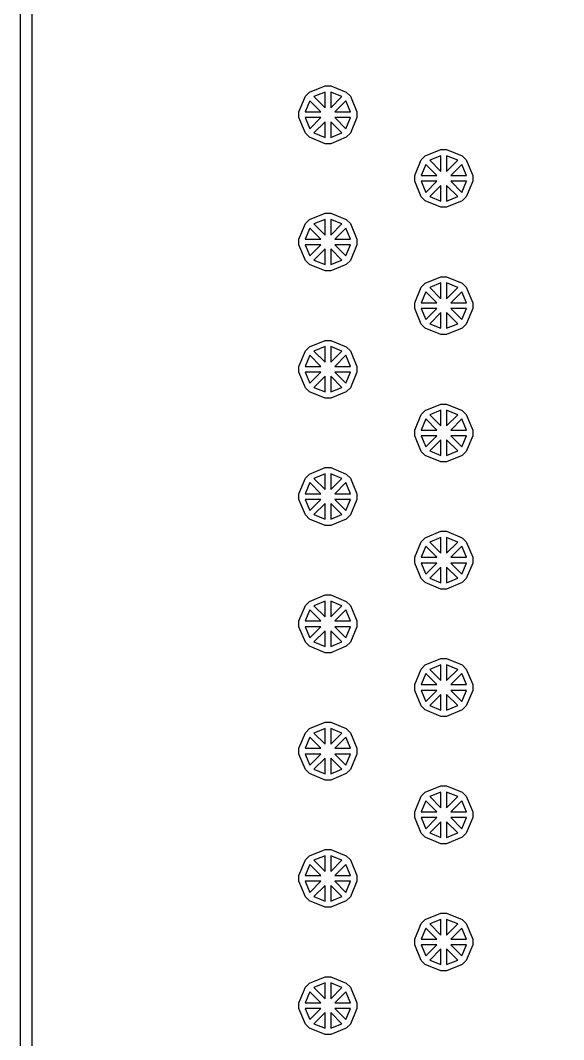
# Model space of a CAD drawing. Extents: x 0 to 194465, y -118660 to 40475.
# Drawn here: x 0 to 9378, y 9110 to 26728 of the extents above; entities that cross this region are included whole.
import ezdxf

# ---------------------------------------------------------------- set-up
doc = ezdxf.new("R2010")
doc.units = 13
doc.layers.add('Control 1 - Push up', color=6, linetype='Continuous')
doc.layers.add('Control 2 - Push down', color=1, linetype='Continuous')

msp = doc.modelspace()

# ---------------------------------------------------------------- linework, layer by layer
at = {"layer": 'Control 1 - Push up'}
for points in [[(4920, 16616), (4991, 16686), (5259, 16797), (5359, 16797), (5627, 16686), (5698, 16616), (5809, 16347), (5809, 16247), (5698, 15979), (5627, 15909), (5359, 15797), (5259, 15797), (4991, 15909), (4920, 15979), (4809, 16247), (4809, 16347)], [(5259, 16689), (5067, 16610), (5259, 16418)], [(5359, 16418), (5551, 16610), (5359, 16689)], [(4997, 16539), (4917, 16347), (5188, 16347)], [(5701, 16347), (5621, 16539), (5430, 16347)], [(5188, 16247), (4917, 16247), (4997, 16056)], [(5701, 16247), (5430, 16247), (5621, 16056)], [(5259, 15906), (5259, 16177), (5067, 15985)], [(5551, 15985), (5359, 16177), (5359, 15906)], [(6920, 15516), (6991, 15586), (7259, 15697), (7359, 15697), (7627, 15586), (7698, 15516), (7809, 15247), (7809, 15147), (7698, 14879), (7627, 14809), (7359, 14697), (7259, 14697), (6991, 14809), (6920, 14879), (6809, 15147), (6809, 15247)], [(7259, 15589), (7067, 15510), (7259, 15318)], [(7359, 15318), (7551, 15510), (7359, 15589)], [(6997, 15439), (6917, 15247), (7188, 15247)], [(7701, 15247), (7621, 15439), (7430, 15247)], [(7188, 15147), (6917, 15147), (6997, 14956)], [(7259, 14806), (7259, 15077), (7067, 14885)], [(7551, 14885), (7359, 15077), (7359, 14806)], [(7701, 15147), (7430, 15147), (7621, 14956)], [(4920, 14416), (4991, 14486), (5259, 14597), (5359, 14597), (5627, 14486), (5698, 14416), (5809, 14147), (5809, 14047), (5698, 13779), (5627, 13709), (5359, 13597), (5259, 13597), (4991, 13709), (4920, 13779), (4809, 14047), (4809, 14147)], [(5259, 14489), (5067, 14410), (5259, 14218)], [(5359, 14218), (5551, 14410), (5359, 14489)], [(4997, 14339), (4917, 14147), (5188, 14147)], [(5701, 14147), (5621, 14339), (5430, 14147)], [(5188, 14047), (4917, 14047), (4997, 13856)], [(5259, 13706), (5259, 13977), (5067, 13785)], [(5551, 13785), (5359, 13977), (5359, 13706)], [(5701, 14047), (5430, 14047), (5621, 13856)], [(6920, 13316), (6991, 13386), (7259, 13497), (7359, 13497), (7627, 13386), (7698, 13316), (7809, 13047), (7809, 12947), (7698, 12679), (7627, 12609), (7359, 12497), (7259, 12497), (6991, 12609), (6920, 12679), (6809, 12947), (6809, 13047)], [(6997, 13239), (6917, 13047), (7188, 13047)], [(7259, 13389), (7067, 13310), (7259, 13118)], [(7359, 13118), (7551, 13310), (7359, 13389)], [(7701, 13047), (7621, 13239), (7430, 13047)], [(7188, 12947), (6917, 12947), (6997, 12756)], [(7259, 12606), (7259, 12877), (7067, 12685)], [(7551, 12685), (7359, 12877), (7359, 12606)], [(7701, 12947), (7430, 12947), (7621, 12756)], [(4920, 12216), (4991, 12286), (5259, 12397), (5359, 12397), (5627, 12286), (5698, 12216), (5809, 11947), (5809, 11847), (5698, 11579), (5627, 11509), (5359, 11397), (5259, 11397), (4991, 11509), (4920, 11579), (4809, 11847), (4809, 11947)], [(5259, 12289), (5067, 12210), (5259, 12018)], [(5359, 12018), (5551, 12210), (5359, 12289)], [(4997, 12139), (4917, 11947), (5188, 11947)], [(5701, 11947), (5621, 12139), (5430, 11947)], [(5188, 11847), (4917, 11847), (4997, 11656)], [(5701, 11847), (5430, 11847), (5621, 11656)], [(5259, 11506), (5259, 11777), (5067, 11585)], [(5551, 11585), (5359, 11777), (5359, 11506)], [(6920, 11116), (6991, 11186), (7259, 11297), (7359, 11297), (7627, 11186), (7698, 11116), (7809, 10847), (7809, 10747), (7698, 10479), (7627, 10409), (7359, 10297), (7259, 10297), (6991, 10409), (6920, 10479), (6809, 10747), (6809, 10847)], [(7259, 11189), (7067, 11110), (7259, 10918)], [(7359, 10918), (7551, 11110), (7359, 11189)], [(6997, 11039), (6917, 10847), (7188, 10847)], [(7701, 10847), (7621, 11039), (7430, 10847)], [(7188, 10747), (6917, 10747), (6997, 10556)], [(7701, 10747), (7430, 10747), (7621, 10556)], [(7259, 10406), (7259, 10677), (7067, 10485)], [(7551, 10485), (7359, 10677), (7359, 10406)], [(4920, 10016), (4991, 10086), (5259, 10197), (5359, 10197), (5627, 10086), (5698, 10016), (5809, 9747), (5809, 9647), (5698, 9379), (5627, 9309), (5359, 9197), (5259, 9197), (4991, 9309), (4920, 9379), (4809, 9647), (4809, 9747)], [(5259, 10089), (5067, 10010), (5259, 9818)], [(5359, 9818), (5551, 10010), (5359, 10089)], [(4997, 9939), (4917, 9747), (5188, 9747)], [(5701, 9747), (5621, 9939), (5430, 9747)], [(5188, 9647), (4917, 9647), (4997, 9456)], [(5259, 9306), (5259, 9577), (5067, 9385)], [(5551, 9385), (5359, 9577), (5359, 9306)], [(5701, 9647), (5430, 9647), (5621, 9456)]]:
    msp.add_lwpolyline(points, close=True, dxfattribs=at)
at = {"layer": 'Control 2 - Push down'}
for points in [[(200, 40075), (200, 200), (57825, 200), (57825, 40275), (0, 40275), (0, 40475), (58025, 40475), (58025, 0), (0, 0), (0, 40075)], [(4920, 25416), (4991, 25486), (5259, 25597), (5359, 25597), (5627, 25486), (5698, 25416), (5809, 25147), (5809, 25047), (5698, 24779), (5627, 24709), (5359, 24597), (5259, 24597), (4991, 24709), (4920, 24779), (4809, 25047), (4809, 25147)], [(5259, 25489), (5067, 25410), (5259, 25218)], [(5359, 25218), (5551, 25410), (5359, 25489)], [(4997, 25339), (4917, 25147), (5188, 25147)], [(5701, 25147), (5621, 25339), (5430, 25147)], [(5188, 25047), (4917, 25047), (4997, 24856)], [(5701, 25047), (5430, 25047), (5621, 24856)], [(5259, 24706), (5259, 24977), (5067, 24785)], [(5551, 24785), (5359, 24977), (5359, 24706)], [(6920, 24316), (6991, 24386), (7259, 24497), (7359, 24497), (7627, 24386), (7698, 24316), (7809, 24047), (7809, 23947), (7698, 23679), (7627, 23609), (7359, 23497), (7259, 23497), (6991, 23609), (6920, 23679), (6809, 23947), (6809, 24047)], [(7259, 24389), (7067, 24310), (7259, 24118)], [(7359, 24118), (7551, 24310), (7359, 24389)], [(6997, 24239), (6917, 24047), (7188, 24047)], [(7701, 24047), (7621, 24239), (7430, 24047)], [(7188, 23947), (6917, 23947), (6997, 23756)], [(7259, 23606), (7259, 23877), (7067, 23685)], [(7551, 23685), (7359, 23877), (7359, 23606)], [(7701, 23947), (7430, 23947), (7621, 23756)], [(4920, 23216), (4991, 23286), (5259, 23397), (5359, 23397), (5627, 23286), (5698, 23216), (5809, 22947), (5809, 22847), (5698, 22579), (5627, 22509), (5359, 22397), (5259, 22397), (4991, 22509), (4920, 22579), (4809, 22847), (4809, 22947)], [(5259, 23289), (5067, 23210), (5259, 23018)], [(5359, 23018), (5551, 23210), (5359, 23289)], [(4997, 23139), (4917, 22947), (5188, 22947)], [(5701, 22947), (5621, 23139), (5430, 22947)], [(5188, 22847), (4917, 22847), (4997, 22656)], [(5259, 22506), (5259, 22777), (5067, 22585)], [(5551, 22585), (5359, 22777), (5359, 22506)], [(5701, 22847), (5430, 22847), (5621, 22656)], [(6920, 22116), (6991, 22186), (7259, 22297), (7359, 22297), (7627, 22186), (7698, 22116), (7809, 21847), (7809, 21747), (7698, 21479), (7627, 21409), (7359, 21297), (7259, 21297), (6991, 21409), (6920, 21479), (6809, 21747), (6809, 21847)], [(6997, 22039), (6917, 21847), (7188, 21847)], [(7259, 22189), (7067, 22110), (7259, 21918)], [(7359, 21918), (7551, 22110), (7359, 22189)], [(7701, 21847), (7621, 22039), (7430, 21847)], [(7188, 21747), (6917, 21747), (6997, 21556)], [(7259, 21406), (7259, 21677), (7067, 21485)], [(7551, 21485), (7359, 21677), (7359, 21406)], [(7701, 21747), (7430, 21747), (7621, 21556)], [(4920, 21016), (4991, 21086), (5259, 21197), (5359, 21197), (5627, 21086), (5698, 21016), (5809, 20747), (5809, 20647), (5698, 20379), (5627, 20309), (5359, 20197), (5259, 20197), (4991, 20309), (4920, 20379), (4809, 20647), (4809, 20747)], [(5259, 21089), (5067, 21010), (5259, 20818)], [(5359, 20818), (5551, 21010), (5359, 21089)], [(4997, 20939), (4917, 20747), (5188, 20747)], [(5701, 20747), (5621, 20939), (5430, 20747)], [(5188, 20647), (4917, 20647), (4997, 20456)], [(5701, 20647), (5430, 20647), (5621, 20456)], [(5259, 20306), (5259, 20577), (5067, 20385)], [(5551, 20385), (5359, 20577), (5359, 20306)], [(6920, 19916), (6991, 19986), (7259, 20097), (7359, 20097), (7627, 19986), (7698, 19916), (7809, 19647), (7809, 19547), (7698, 19279), (7627, 19209), (7359, 19097), (7259, 19097), (6991, 19209), (6920, 19279), (6809, 19547), (6809, 19647)], [(7259, 19989), (7067, 19910), (7259, 19718)], [(7359, 19718), (7551, 19910), (7359, 19989)], [(6997, 19839), (6917, 19647), (7188, 19647)], [(7701, 19647), (7621, 19839), (7430, 19647)], [(7188, 19547), (6917, 19547), (6997, 19356)], [(7259, 19206), (7259, 19477), (7067, 19285)], [(7551, 19285), (7359, 19477), (7359, 19206)], [(7701, 19547), (7430, 19547), (7621, 19356)], [(4920, 18816), (4991, 18886), (5259, 18997), (5359, 18997), (5627, 18886), (5698, 18816), (5809, 18547), (5809, 18447), (5698, 18179), (5627, 18109), (5359, 17997), (5259, 17997), (4991, 18109), (4920, 18179), (4809, 18447), (4809, 18547)], [(5259, 18889), (5067, 18810), (5259, 18618)], [(5359, 18618), (5551, 18810), (5359, 18889)], [(4997, 18739), (4917, 18547), (5188, 18547)], [(5701, 18547), (5621, 18739), (5430, 18547)], [(5188, 18447), (4917, 18447), (4997, 18256)], [(5259, 18106), (5259, 18377), (5067, 18185)], [(5551, 18185), (5359, 18377), (5359, 18106)], [(5701, 18447), (5430, 18447), (5621, 18256)], [(6920, 17716), (6991, 17786), (7259, 17897), (7359, 17897), (7627, 17786), (7698, 17716), (7809, 17447), (7809, 17347), (7698, 17079), (7627, 17009), (7359, 16897), (7259, 16897), (6991, 17009), (6920, 17079), (6809, 17347), (6809, 17447)], [(6997, 17639), (6917, 17447), (7188, 17447)], [(7259, 17789), (7067, 17710), (7259, 17518)], [(7359, 17518), (7551, 17710), (7359, 17789)], [(7701, 17447), (7621, 17639), (7430, 17447)], [(7188, 17347), (6917, 17347), (6997, 17156)], [(7259, 17006), (7259, 17277), (7067, 17085)], [(7551, 17085), (7359, 17277), (7359, 17006)], [(7701, 17347), (7430, 17347), (7621, 17156)]]:
    msp.add_lwpolyline(points, close=True, dxfattribs=at)

doc.saveas('drawing.dxf')
